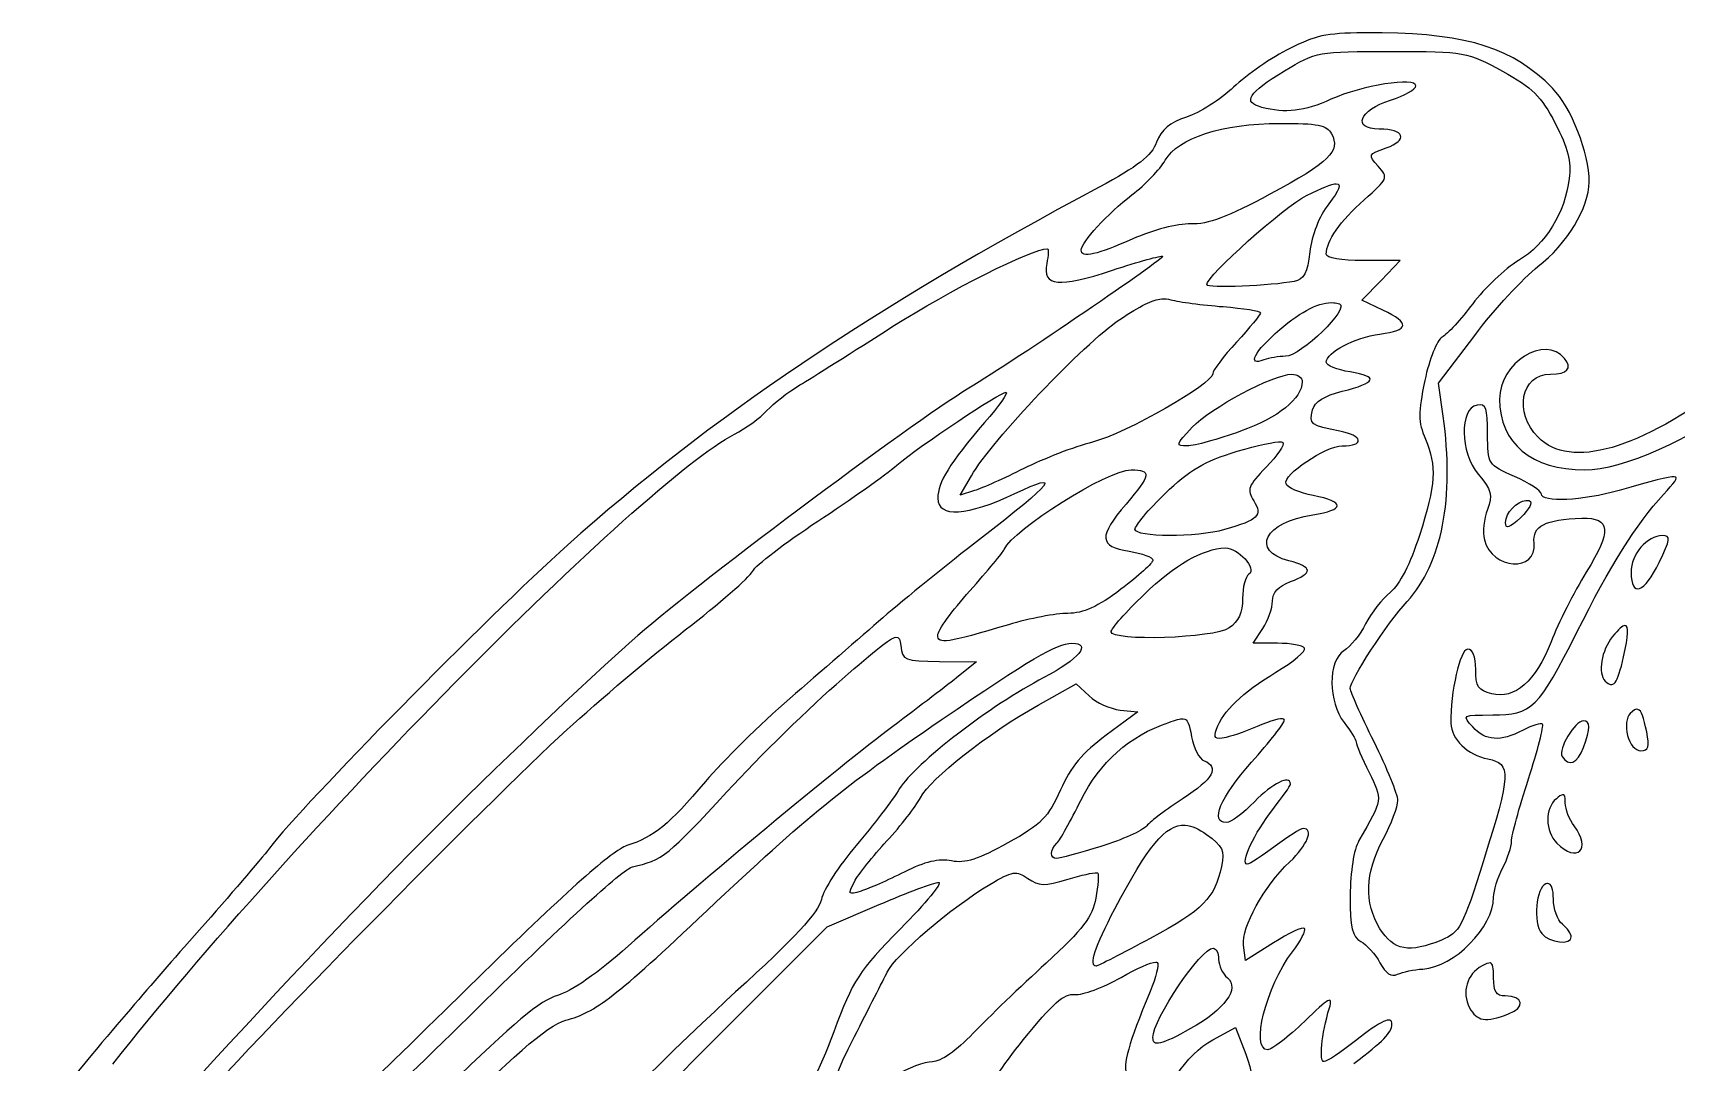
# Model space of a CAD drawing. Extents: x 18 to 597, y 6 to 390.
# Drawn here: x 38.6 to 101.4, y 177.2 to 216.6 of the extents above; entities that cross this region are included whole.
import ezdxf

# ---------------------------------------------------------------- set-up
doc = ezdxf.new("R2010")
doc.units = 0
doc.layers.add('Layer_1', color=7, linetype='CONTINUOUS')

msp = doc.modelspace()

# ---------------------------------------------------------------- linework, layer by layer
at = {"layer": 'Layer_1', "color": 7}
for points in [[(89.485941, 216.582031), (89.485941, 216.582031)], [(86.269601, 213.120397), (86.269601, 213.120397)], [(88.433673, 210.810807), (88.433673, 210.810807)], [(77.387317, 208.328134), (77.387317, 208.328134)], [(90.219609, 205.974443), (89.41704, 206.356987), (90.150157, 207.113805), (90.883825, 207.870624), (89.467202, 207.870624)], [(81.754596, 206.408803), (81.754596, 206.408803)], [(88.342171, 206.258319), (88.342171, 206.258319)], [(92.520934, 201.926318), (92.342341, 203.184744), (93.729198, 205.013124)], [(86.735378, 203.525395), (86.735378, 203.525395)], [(86.326926, 200.93744), (86.326926, 200.93744)], [(74.588246, 199.072676), (74.046402, 198.904006), (74.474146, 199.640982)], [(80.58106, 199.866979), (80.58106, 199.866979)], [(95.691523, 198.698955), (95.691523, 198.698955)], [(84.184355, 196.881046), (84.184355, 196.881046)], [(100.917595, 197.351784), (100.917595, 197.351784)], [(86.180854, 193.235308), (85.253158, 193.235308), (85.622474, 193.799202)], [(99.478925, 193.913301), (99.478925, 193.913301)], [(71.579715, 193.462409), (71.579715, 193.462409)], [(78.319974, 193.235308), (78.319974, 193.235308)], [(73.258714, 192.537468), (74.672582, 192.524791), (73.986319, 191.973577)], [(77.030682, 190.865634), (78.483686, 191.678677), (78.483686, 191.678677)], [(78.483686, 191.678677), (78.979228, 191.217309)], [(80.161034, 190.680976), (80.846744, 190.605459), (79.628007, 189.713592)], [(99.976119, 190.706331), (99.976119, 190.706331)], [(82.5726, 190.343633), (82.5726, 190.343633)], [(97.888117, 190.262604), (97.888117, 190.262604)], [(97.087752, 187.440933), (97.087752, 187.440933)], [(82.657487, 186.272358), (82.657487, 186.272358)], [(79.269167, 184.456653), (79.269167, 184.456653)], [(96.51945, 184.043242), (96.51945, 184.043242)], [(58.30204, 171.729644), (68.959236, 182.385737), (70.940854, 183.236815)], [(86.028719, 181.773888), (84.96322, 181.095344), (84.88991, 181.686797)], [(83.725743, 181.572694), (83.725743, 181.572694)], [(81.529149, 181.041324), (81.529149, 181.041324)], [(94.322855, 181.004942), (94.322855, 181.004942)], [(83.714167, 178.065863), (84.580676, 178.540459), (84.580676, 178.540459)], [(84.580676, 178.540459), (84.969835, 177.521262)]]:
    msp.add_lwpolyline(points, dxfattribs=at)
for points in [[(89.485941, 216.582031), (88.021039, 216.576956), (87.623675, 216.46991), (86.654349, 215.986167)], [(90.183781, 216.578723), (89.926163, 216.581351), (89.695215, 216.582756), (89.485941, 216.582031)], [(96.700247, 214.471426), (95.219895, 215.985554), (93.489975, 216.544995), (90.183781, 216.578723)], [(86.654349, 215.986167), (85.97565, 215.647455), (85.008796, 214.981295), (84.505713, 214.505603)], [(86.45481, 215.131231), (87.671631, 215.865299), (87.722016, 215.874336), (90.555298, 215.871514)], [(90.555298, 215.871514), (93.365992, 215.868838), (93.451423, 215.853508), (94.795797, 215.116349)], [(85.582235, 213.733901), (84.832571, 213.934724), (85.050822, 214.284262), (86.45481, 215.131231)], [(94.795797, 215.116349), (95.939212, 214.489367), (96.275347, 214.156427), (96.812695, 213.118193)], [(84.505713, 214.505603), (84.002626, 214.02989), (83.191567, 213.512988), (82.703238, 213.357422)], [(91.480239, 214.553559), (91.480239, 214.901488), (89.403981, 214.575055), (88.231926, 214.043134)], [(90.5101, 214.00951), (91.043548, 214.178663), (91.480239, 214.423533), (91.480239, 214.553559)], [(98.111908, 210.874196), (98.111911, 211.988325), (97.430387, 213.724618), (96.700247, 214.471426)], [(88.231926, 214.043134), (87.211817, 213.580157), (86.476355, 213.494387), (85.582235, 213.733901)], [(90.077948, 212.901565), (89.022293, 212.901565), (89.30535, 213.627508), (90.5101, 214.00951)], [(82.703238, 213.357422), (82.057514, 213.151682), (81.745288, 212.889861), (81.559465, 212.397203)], [(86.269601, 213.120397), (87.731975, 213.128698), (88.071068, 213.060688), (88.251219, 212.724076)], [(81.889645, 211.709286), (82.383661, 212.567874), (84.059499, 213.10781), (86.269601, 213.120397)], [(88.251219, 212.724076), (88.607067, 212.059157), (88.179145, 211.638824), (85.893673, 210.406766)], [(90.342531, 212.183332), (91.197441, 212.481342), (91.042614, 212.901565), (90.077948, 212.901565)], [(96.812695, 213.118193), (97.295897, 212.184582), (97.430522, 211.657008), (97.349028, 211.013103)], [(81.559465, 212.397203), (81.363778, 211.878411), (80.848779, 211.47702), (79.360118, 210.682373)], [(90.036605, 211.482188), (89.639044, 211.921495), (89.647745, 211.941118), (90.342531, 212.183332)], [(80.617991, 210.386923), (81.121078, 210.772949), (81.693247, 211.367944), (81.889645, 211.709286)], [(89.497518, 210.193445), (90.418999, 211.006409), (90.434039, 211.043039), (90.036605, 211.482188)], [(79.360118, 210.682373), (70.750388, 206.086522), (64.412834, 201.818921), (59.027991, 196.991287)], [(87.297618, 210.363219), (87.890426, 210.659025), (88.262254, 210.810632), (88.433673, 210.810807)], [(88.433673, 210.810807), (88.654066, 210.811032), (88.543353, 210.560729), (88.14759, 210.041861)], [(97.349028, 211.013103), (97.181106, 209.686258), (96.451976, 208.506787), (95.4082, 207.873381)], [(96.151237, 207.641871), (97.244148, 208.486667), (98.111908, 209.917054), (98.111908, 210.874196)], [(78.675507, 208.270807), (78.677522, 208.575355), (79.678651, 209.666161), (80.617991, 210.386923)], [(85.893673, 210.406766), (84.290086, 209.54228), (83.514638, 209.25189), (82.864192, 209.272916)], [(83.476592, 206.94789), (83.476592, 207.287976), (86.43609, 209.933355), (87.297618, 210.363219)], [(88.14759, 210.041861), (87.776487, 209.555332), (87.490486, 208.834543), (87.419987, 208.20907)], [(88.050026, 208.114261), (88.050026, 208.621897), (88.581876, 209.385649), (89.497518, 210.193445)], [(82.864192, 209.272916), (82.358346, 209.289332), (81.423942, 209.048021), (80.646654, 208.700205)], [(71.471124, 205.357635), (73.625256, 206.732616), (76.802748, 208.328134), (77.387317, 208.328134)], [(77.387317, 208.328134), (77.43144, 208.328134), (77.418461, 208.072153), (77.358655, 207.759279)], [(80.646654, 208.700205), (79.287299, 208.091974), (78.673531, 207.958322), (78.675507, 208.270807)], [(87.419987, 208.20907), (87.327954, 207.392539), (87.202896, 207.157169), (86.819161, 207.077977)], [(89.467202, 207.870624), (88.616776, 207.870624), (88.050026, 207.967999), (88.050026, 208.114261)], [(81.790424, 208.032131), (81.872255, 207.950287), (76.230884, 204.112175), (74.376579, 202.987959)], [(77.358655, 207.759279), (77.191373, 206.884229), (77.800716, 206.821739), (79.866685, 207.502414)], [(79.866685, 207.502414), (80.881697, 207.836805), (81.747501, 208.075054), (81.790424, 208.032131)], [(95.4082, 207.873381), (94.8875, 207.557397), (94.097912, 206.814625), (93.653681, 206.222491)], [(93.729198, 205.013124), (94.4919, 206.018701), (95.581741, 207.201673), (96.151237, 207.641871)], [(86.819161, 207.077977), (85.975376, 206.903863), (83.476592, 206.80666), (83.476592, 206.94789)], [(80.151661, 205.617808), (80.95092, 206.151535), (81.39364, 206.379745), (81.754596, 206.408803)], [(81.754596, 206.408803), (81.874916, 206.418486), (81.986168, 206.405704), (82.098555, 206.375176)], [(82.098555, 206.375176), (82.416215, 206.288895), (83.319456, 206.170094), (84.10553, 206.110593)], [(86.271806, 205.231406), (87.127134, 205.963538), (87.821084, 206.307508), (88.342171, 206.258319)], [(88.554938, 206.213121), (88.982079, 206.066679), (87.072899, 204.211658), (86.495049, 204.211658)], [(88.342171, 206.258319), (88.41661, 206.251292), (88.487589, 206.236207), (88.554938, 206.213121)], [(93.653681, 206.222491), (93.209451, 205.630361), (92.68344, 205.054673), (92.485103, 204.943672)], [(74.474146, 199.640982), (75.265063, 201.004939), (78.770858, 204.695742), (80.151661, 205.617808)], [(84.10553, 206.110593), (84.891601, 206.051089), (85.53483, 205.945315), (85.53483, 205.875776)], [(85.53483, 205.875776), (85.53483, 205.806236), (85.122899, 205.302591), (84.619812, 204.75681)], [(90.099444, 205.062733), (91.234458, 205.214964), (91.2684, 205.474306), (90.219609, 205.974443)], [(67.911376, 203.115843), (68.35985, 203.38543), (69.961867, 204.394273), (71.471124, 205.357635)], [(85.667675, 204.072751), (84.995317, 203.814738), (85.30047, 204.399988), (86.271806, 205.231406)], [(88.050026, 203.980699), (88.050026, 204.360321), (89.13587, 204.933486), (90.099444, 205.062733)], [(97.167127, 204.133386), (96.406998, 205.049277), (94.681698, 203.962924), (94.681698, 202.568484)], [(84.619812, 204.75681), (84.116726, 204.211031), (83.705347, 203.666534), (83.705347, 203.546892)], [(92.485103, 204.943672), (92.279476, 204.828604), (91.993915, 204.115197), (91.82034, 203.283412)], [(86.495049, 204.211658), (86.238997, 204.211658), (85.866619, 204.149106), (85.667675, 204.072751)], [(88.960633, 203.61414), (88.459832, 203.694223), (88.050026, 203.859295), (88.050026, 203.980699)], [(96.632999, 203.525395), (97.278187, 203.525395), (97.480512, 203.755776), (97.167127, 204.133386)], [(66.654053, 202.136884), (66.897321, 202.405873), (67.4629, 202.846258), (67.911376, 203.115843)], [(83.705347, 203.546892), (83.705347, 203.146915), (80.40528, 201.26709), (79.11207, 200.930274)], [(82.919313, 201.49637), (83.616605, 202.238422), (86.036641, 203.525166), (86.735378, 203.525395)], [(87.130049, 203.239865), (87.118472, 202.588962), (86.224872, 201.869975), (84.77195, 201.342581)], [(86.735378, 203.525395), (86.955478, 203.525488), (87.132871, 203.397077), (87.130049, 203.239865)], [(88.653056, 202.871653), (89.978676, 203.205448), (90.074425, 203.436049), (88.960633, 203.61414)], [(91.82034, 203.283412), (91.561807, 202.044471), (91.565132, 201.707497), (91.841286, 201.046581)], [(96.157852, 201.114379), (95.21076, 202.061483), (95.499211, 203.525395), (96.632999, 203.525395)], [(103.454287, 203.216715), (100.015782, 200.624405), (97.40103, 199.871207), (96.157852, 201.114379)], [(74.376579, 202.987959), (72.134456, 201.628644), (63.607154, 195.239246), (61.497436, 193.337833)], [(71.623259, 200.043368), (72.489977, 200.786152), (75.565344, 202.839683), (75.810841, 202.839683)], [(75.810841, 202.839683), (75.899967, 202.839683), (75.525847, 202.31865), (74.979609, 201.681581)], [(87.527474, 202.157831), (87.610038, 202.473561), (87.96423, 202.698202), (88.653056, 202.871653)], [(94.681698, 202.568484), (94.681698, 200.885364), (95.910643, 199.866979), (97.941034, 199.866979)], [(97.941034, 199.866979), (99.388608, 199.866979), (102.020489, 201.039596), (104.057317, 202.592188)], [(65.411062, 201.23234), (65.851261, 201.460877), (66.410784, 201.867893), (66.654053, 202.136884)], [(88.564311, 201.349196), (87.45288, 201.557702), (87.384501, 201.61111), (87.527474, 202.157831)], [(91.147855, 194.836038), (92.481205, 196.292404), (92.965321, 198.793076), (92.520934, 201.926318)], [(93.824007, 202.340282), (93.131203, 202.208862), (93.161485, 200.535502), (93.871963, 199.691141)], [(94.224187, 201.242813), (94.224187, 202.236433), (94.162987, 202.404586), (93.824007, 202.340282)], [(41.628881, 177.139271), (48.424231, 185.788166), (61.83772, 199.377188), (65.411062, 201.23234)], [(74.979609, 201.681581), (73.63471, 200.113072), (73.189019, 199.390893), (73.187608, 198.780534)], [(82.737412, 200.781444), (82.275686, 200.781444), (82.28608, 200.822491), (82.919313, 201.49637)], [(84.77195, 201.342581), (83.922376, 201.034211), (83.006765, 200.781444), (82.737412, 200.781444)], [(88.661325, 200.781444), (89.52852, 200.781444), (89.460245, 201.181119), (88.564311, 201.349196)], [(95.253308, 199.614523), (94.226527, 200.068672), (94.224187, 200.072477), (94.224187, 201.242813)], [(79.11207, 200.930274), (78.409645, 200.74731), (77.226716, 200.29254), (76.482773, 199.919343)], [(81.887991, 198.964088), (82.808222, 199.860429), (83.370183, 200.189291), (84.644619, 200.576393)], [(84.644619, 200.576393), (85.41488, 200.810361), (86.111695, 200.957235), (86.326926, 200.93744)], [(86.388662, 200.918697), (86.46771, 200.839644), (86.18189, 200.413508), (85.753662, 199.971709)], [(86.326926, 200.93744), (86.357674, 200.934612), (86.378782, 200.928575), (86.388662, 200.918697)], [(86.511034, 199.338913), (86.393844, 199.69048), (88.020155, 200.781444), (88.661325, 200.781444)], [(91.841286, 201.046581), (92.287273, 199.979188), (92.248087, 199.342946), (91.615839, 197.361154)], [(68.594331, 197.900243), (69.84096, 198.719633), (71.203936, 199.684003), (71.623259, 200.043368)], [(85.753662, 199.971709), (85.054861, 199.250719), (85.005805, 199.119116), (85.275759, 198.686828)], [(76.482773, 199.919343), (75.738826, 199.546144), (74.886145, 199.165175), (74.588246, 199.072676)], [(76.134406, 198.958024), (77.979716, 199.830993), (77.674244, 199.43402), (74.787235, 197.206815)], [(75.73312, 196.820413), (76.05879, 197.588441), (79.684448, 199.866979), (80.58106, 199.866979)], [(80.58106, 199.866979), (81.377417, 199.866979), (81.3497, 199.678828), (80.389236, 198.55674)], [(87.553382, 198.885264), (87.028655, 198.989014), (86.55959, 199.193225), (86.511034, 199.338913)], [(93.871963, 199.691141), (94.377942, 199.089816), (94.424861, 198.907788), (94.214267, 198.353893)], [(96.282425, 198.941488), (96.282425, 199.061385), (95.819279, 199.36417), (95.253308, 199.614523)], [(100.949015, 198.9244), (101.756949, 199.806674), (101.805926, 199.802362), (99.262297, 199.079292)], [(73.187608, 198.780534), (73.185855, 198.031096), (74.319373, 198.099371), (76.134406, 198.958024)], [(80.732644, 197.59487), (80.732644, 197.728805), (81.252351, 198.344975), (81.887991, 198.964088)], [(85.275759, 198.686828), (85.627862, 198.12303), (85.454357, 197.950612), (84.162305, 197.58219)], [(87.535743, 198.148288), (88.771129, 198.334087), (88.778433, 198.642982), (87.553382, 198.885264)], [(94.910453, 197.855593), (94.91045, 198.230285), (95.349111, 198.671952), (95.691523, 198.698955)], [(95.83098, 198.68352), (95.968462, 198.637693), (95.817752, 198.352575), (95.495841, 198.050174)], [(95.691523, 198.698955), (95.74044, 198.70281), (95.787566, 198.697992), (95.83098, 198.68352)], [(99.262297, 199.079292), (97.864529, 198.681945), (96.282425, 198.60863), (96.282425, 198.941488)], [(97.636211, 193.655886), (98.916535, 196.207243), (99.914865, 197.795087), (100.949015, 198.9244)], [(80.389236, 198.55674), (79.328583, 197.317618), (79.353012, 196.937202), (80.503889, 196.753162)], [(86.621276, 196.387707), (85.130976, 196.773872), (85.701624, 197.872459), (87.535743, 198.148288)], [(94.214267, 198.353893), (94.080192, 198.001228), (94.028819, 197.480054), (94.100165, 197.195788)], [(95.495841, 198.050174), (95.050652, 197.631926), (94.910453, 197.585664), (94.910453, 197.855593)], [(97.832994, 198.014896), (98.93841, 198.048489), (98.979115, 197.539885), (97.997809, 195.950043)], [(66.100082, 195.98532), (66.225177, 196.219051), (67.347702, 197.080876), (68.594331, 197.900243)], [(84.162305, 197.58219), (83.087125, 197.27568), (80.732644, 197.284305), (80.732644, 197.59487)], [(96.00241, 197.067908), (95.933077, 197.723019), (96.413938, 197.971792), (97.832994, 198.014896)], [(59.027991, 196.991287), (55.894001, 194.181599), (48.971939, 187.146535), (47.61563, 185.392617)], [(74.787235, 197.206815), (73.592151, 196.28484), (71.929171, 194.937003), (71.091338, 194.211509)], [(74.417922, 195.244487), (75.095464, 196.003826), (75.687476, 196.712774), (75.73312, 196.820413)], [(81.082114, 195.103376), (82.263519, 196.242318), (83.325123, 196.850631), (84.184355, 196.881046)], [(84.184355, 196.881046), (84.673378, 196.898335), (85.416257, 196.074799), (85.092204, 195.874526)], [(91.615839, 197.361154), (91.270802, 196.279633), (90.863649, 195.484791), (90.502935, 195.188816)], [(94.100165, 197.195788), (94.388062, 196.048708), (96.122617, 195.932102), (96.00241, 197.067908)], [(100.917595, 197.351784), (100.318889, 197.351784), (99.712639, 196.643338), (99.712639, 195.94398)], [(100.785303, 196.323217), (101.219308, 197.214226), (101.23693, 197.351784), (100.917595, 197.351784)], [(81.418354, 196.415269), (81.418354, 196.309645), (80.869141, 195.807868), (80.197412, 195.300711)], [(80.503889, 196.753162), (81.006975, 196.672715), (81.418354, 196.520896), (81.418354, 196.415269)], [(86.67805, 195.592303), (87.561541, 195.92578), (87.5457, 196.148171), (86.621276, 196.387707)], [(99.712639, 195.94398), (99.712639, 194.975425), (100.215387, 195.153197), (100.785303, 196.323217)], [(63.527009, 193.742427), (64.817363, 194.742174), (65.974987, 195.75157), (66.100082, 195.98532)], [(85.092204, 195.874526), (84.958239, 195.791722), (84.848567, 195.375771), (84.848567, 194.950138)], [(85.991787, 194.848162), (85.991787, 195.177341), (86.212672, 195.416634), (86.67805, 195.592303)], [(97.997809, 195.950043), (97.527485, 195.188051), (96.92077, 193.991782), (96.649534, 193.291532)], [(73.185954, 193.545092), (73.185954, 193.720281), (73.740383, 194.485148), (74.417922, 195.244487)], [(80.197412, 195.300711), (79.303465, 194.625777), (78.758257, 194.378528), (78.163428, 194.378528)], [(79.817626, 193.674626), (79.817626, 193.790314), (80.38673, 194.432991), (81.082114, 195.103376)], [(84.848567, 194.950138), (84.848567, 194.409643), (84.695298, 194.068763), (84.340347, 193.820148)], [(90.502935, 195.188816), (90.190055, 194.932104), (89.764125, 194.386314), (89.556497, 193.976141)], [(78.163428, 194.378528), (77.716462, 194.378528), (76.6967, 194.1836), (75.897382, 193.945274)], [(85.622474, 193.799202), (85.825598, 194.109217), (85.991787, 194.581276), (85.991787, 194.848162)], [(88.968351, 191.500081), (88.96214, 191.838384), (90.3547, 193.969703), (91.147855, 194.836038)], [(59.008145, 189.931324), (60.202976, 191.027729), (62.236658, 192.74266), (63.527009, 193.742427)], [(71.091338, 194.211509), (70.253504, 193.486011), (68.649638, 192.095694), (67.527178, 191.121949)], [(75.897382, 193.945274), (73.525645, 193.238118), (73.185954, 193.188106), (73.185954, 193.545092)], [(84.340347, 193.820148), (83.773718, 193.423259), (79.817626, 193.295985), (79.817626, 193.674626)], [(89.556497, 193.976141), (89.348872, 193.565987), (88.976708, 193.103834), (88.729123, 192.949227)], [(94.417665, 190.491357), (95.915807, 190.491357), (96.176897, 190.747869), (97.636211, 193.655886)], [(99.478925, 193.913301), (99.386271, 193.91246), (99.229836, 193.771473), (99.006533, 193.496033)], [(99.426559, 192.720472), (99.610968, 193.526352), (99.633343, 193.91471), (99.478925, 193.913301)], [(61.497436, 193.337833), (55.935112, 188.32472), (50.372727, 182.68999), (43.613256, 175.22049)], [(69.527539, 191.862782), (70.826734, 192.985064), (71.351744, 193.427357), (71.579715, 193.462409)], [(71.579715, 193.462409), (71.716494, 193.48344), (71.746124, 193.357815), (71.772089, 193.144359)], [(71.772089, 193.144359), (71.841083, 192.577174), (71.910425, 192.549124), (73.258714, 192.537468)], [(73.316592, 190.299536), (76.70526, 192.621756), (77.751237, 193.235308), (78.319974, 193.235308)], [(78.319974, 193.235308), (79.097615, 193.235308), (78.597286, 192.624714), (77.244552, 191.922864)], [(86.126286, 192.124608), (86.794058, 192.529317), (87.288065, 192.94474), (87.224306, 193.047895)], [(87.224306, 193.047895), (87.160543, 193.151073), (86.690982, 193.235308), (86.180854, 193.235308)], [(93.455795, 193.006552), (93.167426, 193.006552), (92.79748, 191.362791), (92.819691, 190.179922)], [(93.76668, 192.230994), (93.76668, 192.732664), (93.657064, 193.006552), (93.455795, 193.006552)], [(96.649534, 193.291532), (96.062396, 191.775711), (95.267365, 191.07926), (94.379079, 191.302195)], [(99.006533, 193.496033), (98.573469, 192.961848), (98.426837, 192.081981), (98.721553, 191.787265)], [(88.729123, 192.949227), (88.109922, 192.562515), (88.114003, 190.991415), (88.736289, 190.200315)], [(98.721553, 191.787265), (99.037812, 191.471007), (99.185264, 191.666028), (99.426559, 192.720472)], [(65.121124, 187.551727), (66.349649, 188.890553), (68.332708, 190.830656), (69.527539, 191.862782)], [(73.986319, 191.973577), (73.609005, 191.670261), (72.477297, 190.80608), (71.471124, 190.053142)], [(77.244552, 191.922864), (75.228317, 190.876788), (72.304653, 188.625605), (71.729092, 187.676303)], [(83.850316, 189.949513), (84.094357, 190.637139), (84.82661, 191.336934), (86.126286, 192.124608)], [(94.379079, 191.302195), (93.865937, 191.430985), (93.76668, 191.58078), (93.76668, 192.230994)], [(67.527178, 191.121949), (66.404719, 190.14818), (64.95277, 188.720522), (64.300916, 187.949703)], [(78.979228, 191.217309), (79.251691, 190.9638), (79.78372, 190.72248), (80.161034, 190.680976)], [(89.879509, 189.462239), (89.380633, 190.468412), (88.970327, 191.38531), (88.968351, 191.500081)], [(72.52615, 187.32683), (72.91545, 188.074234), (75.080433, 189.774989), (77.030682, 190.865634)], [(93.652577, 190.033849), (93.243764, 190.48547), (93.253331, 190.491357), (94.417665, 190.491357)], [(99.679565, 190.550338), (99.537517, 190.408285), (99.491092, 190.036801), (99.573732, 189.70753)], [(99.976119, 190.706331), (99.896789, 190.729979), (99.802281, 190.673052), (99.679565, 190.550338)], [(100.310157, 189.845886), (100.198688, 190.403224), (100.10834, 190.666919), (99.976119, 190.706331)], [(44.362356, 175.043551), (46.961408, 177.997876), (55.849974, 187.033342), (59.008145, 189.931324)], [(71.471124, 190.053142), (69.383707, 188.491107), (64.06537, 184.077989), (61.338686, 181.645454)], [(64.35769, 183.004202), (68.256912, 186.673869), (69.480856, 187.670913), (73.316592, 190.299536)], [(78.661175, 187.222651), (79.38851, 188.692853), (80.516736, 189.693486), (82.025795, 190.20693)], [(82.025795, 190.20693), (82.290418, 190.296971), (82.458221, 190.351459), (82.5726, 190.343633)], [(82.5726, 190.343633), (82.76323, 190.330589), (82.804672, 190.144325), (82.895612, 189.659575)], [(84.216325, 189.63532), (83.78895, 189.541837), (83.725106, 189.59669), (83.850316, 189.949513)], [(85.591605, 190.123147), (85.119961, 189.917201), (84.501124, 189.697612), (84.216325, 189.63532)], [(85.191425, 188.68227), (85.883169, 189.457503), (86.449298, 190.182981), (86.449298, 190.294575)], [(86.449298, 190.294575), (86.449298, 190.406168), (86.063246, 190.329113), (85.591605, 190.123147)], [(88.736289, 190.200315), (88.987833, 189.880535), (89.193246, 189.54337), (89.193246, 189.451216)], [(92.819691, 190.179922), (92.831169, 189.568422), (93.454519, 188.964202), (94.235764, 188.807946)], [(95.578524, 189.910377), (94.698851, 189.455471), (94.143771, 189.491088), (93.652577, 190.033849)], [(96.327626, 190.141336), (96.270967, 190.197981), (95.933647, 190.094025), (95.578524, 189.910377)], [(95.784678, 188.043412), (96.139818, 189.140551), (96.384282, 190.084672), (96.327626, 190.141336)], [(97.888117, 190.262604), (97.554251, 190.262604), (96.906777, 189.175535), (97.076728, 188.900552)], [(97.888668, 189.248368), (98.170608, 189.990395), (98.170517, 190.262604), (97.888117, 190.262604)], [(79.628007, 189.713592), (78.725028, 189.052675), (78.271901, 188.51126), (77.879002, 187.622833)], [(82.895612, 189.659575), (82.977423, 189.22349), (83.192899, 188.809341), (83.374619, 188.739595)], [(89.193246, 189.451216), (89.193246, 189.359059), (89.416605, 188.837007), (89.689342, 188.290907)], [(90.790118, 187.2221), (90.788013, 187.447963), (90.378382, 188.456069), (89.879509, 189.462239)], [(97.076728, 188.900552), (97.327585, 188.494652), (97.655544, 188.635198), (97.888668, 189.248368)], [(99.573732, 189.70753), (99.655689, 189.380982), (99.884772, 189.119384), (100.088567, 189.119384)], [(100.088567, 189.119384), (100.379203, 189.119384), (100.425151, 189.270907), (100.310157, 189.845886)], [(83.374619, 188.739595), (83.979893, 188.507352), (83.716345, 188.030627), (82.579216, 187.300925)], [(84.23231, 186.374883), (83.591279, 186.374883), (83.990646, 187.336516), (85.191425, 188.68227)], [(94.235764, 188.807946), (95.135054, 188.628095), (95.11908, 188.257071), (94.065437, 184.91306)], [(86.67805, 187.848281), (86.67805, 188.218277), (85.989341, 187.880206), (85.306075, 187.175246)], [(89.689342, 188.290907), (90.213409, 187.241562), (90.217862, 187.27325), (89.301836, 185.689171)], [(95.139205, 185.66657), (95.139205, 185.87686), (95.429538, 186.946296), (95.784678, 188.043412)], [(64.300916, 187.949703), (62.883373, 186.273492), (62.353546, 185.840318), (61.295139, 185.492386)], [(61.510113, 184.683204), (62.634969, 184.921645), (62.90312, 185.134559), (65.121124, 187.551727)], [(71.729092, 187.676303), (71.461447, 187.234868), (70.711441, 186.253178), (70.06277, 185.494593)], [(77.879002, 187.622833), (77.416578, 186.577214), (77.159942, 186.318137), (75.872577, 185.598219)], [(86.004465, 186.876488), (86.374834, 187.340746), (86.67805, 187.778007), (86.67805, 187.848281)], [(97.087752, 187.440933), (97.035798, 187.430335), (96.960823, 187.378525), (96.854035, 187.289899)], [(97.196893, 187.132802), (97.196893, 187.36195), (97.174341, 187.458597), (97.087752, 187.440933)], [(71.242369, 185.67484), (71.774123, 186.248586), (72.351801, 186.992095), (72.52615, 187.32683)], [(77.745057, 185.586092), (77.862749, 185.705576), (78.275016, 186.442114), (78.661175, 187.222651)], [(82.579216, 187.300925), (81.960026, 186.903601), (81.330735, 186.430566), (81.180229, 186.249204)], [(85.306075, 187.175246), (84.879417, 186.735044), (84.396295, 186.374883), (84.23231, 186.374883)], [(85.025507, 184.780768), (84.732506, 184.769538), (85.31017, 186.006174), (86.004465, 186.876488)], [(90.222366, 185.737676), (90.536796, 186.328322), (90.792094, 186.996235), (90.790118, 187.2221)], [(96.854035, 187.289899), (96.407063, 186.91894), (96.415654, 186.045981), (96.870574, 185.591053)], [(97.532582, 186.247553), (97.347924, 186.491687), (97.196893, 186.889902), (97.196893, 187.132802)], [(81.180229, 186.249204), (81.029723, 186.067865), (80.239204, 185.7129), (79.423508, 185.460969)], [(79.963699, 183.081923), (81.201494, 185.429761), (81.892123, 186.325404), (82.657487, 186.272358)], [(82.657487, 186.272358), (82.912608, 186.254674), (83.176344, 186.13165), (83.47108, 185.921784)], [(87.17635, 186.146678), (87.072984, 186.146678), (86.583955, 185.840845), (86.089905, 185.467031)], [(86.657657, 184.874474), (87.327065, 185.510925), (87.586354, 186.146678), (87.17635, 186.146678)], [(96.870574, 185.591053), (97.656416, 184.805211), (98.208973, 185.353292), (97.532582, 186.247553)], [(61.295139, 185.492386), (60.74456, 185.311391), (59.031491, 183.795462), (55.806687, 180.635079)], [(70.06277, 185.494593), (69.414096, 184.73603), (68.81596, 183.807471), (68.733238, 183.430843)], [(69.996073, 184.10994), (70.149717, 184.397042), (70.710617, 185.101068), (71.242369, 185.67484)], [(75.872577, 185.598219), (74.740141, 184.964904), (74.236888, 184.804195), (73.711813, 184.909202)], [(77.735687, 185.002908), (77.46897, 185.002908), (77.473906, 185.310812), (77.745057, 185.586092)], [(83.47108, 185.921784), (84.09539, 185.477239), (84.168437, 185.317978), (84.038282, 184.692574)], [(86.089905, 185.467031), (85.595858, 185.093216), (85.116724, 184.784211), (85.025507, 184.780768)], [(89.301836, 185.689171), (89.104343, 185.347645), (88.970327, 184.499184), (88.968351, 183.581874)], [(90.105507, 182.316285), (89.495356, 183.317014), (89.533871, 184.444334), (90.222366, 185.737676)], [(94.797451, 184.629184), (94.985332, 184.989437), (95.139205, 185.456258), (95.139205, 185.66657)], [(47.61563, 185.392617), (47.278442, 184.956578), (46.076938, 183.553832), (44.944992, 182.274942)], [(73.711813, 184.909202), (73.231124, 185.00536), (72.693417, 184.878397), (71.906034, 184.482561)], [(79.423508, 185.460969), (78.607813, 185.209012), (77.848212, 185.002908), (77.735687, 185.002908)], [(84.88991, 181.686797), (84.803358, 182.385195), (85.655017, 183.921195), (86.657657, 184.874474)], [(94.065437, 184.91306), (93.267764, 182.381416), (93.156896, 182.171776), (92.465813, 181.883029)], [(55.221849, 178.924657), (58.781848, 182.44164), (61.144819, 184.605773), (61.510113, 184.683204)], [(71.906034, 184.482561), (71.289373, 184.172545), (70.544515, 183.844383), (70.250733, 183.753301)], [(75.180252, 184.009065), (76.061, 184.531244), (76.188234, 184.551386), (76.634357, 184.238924)], [(76.634357, 184.238924), (77.059288, 183.941284), (77.260394, 183.937553), (78.173902, 184.212466)], [(78.173902, 184.212466), (78.679633, 184.364674), (79.133209, 184.464575), (79.269167, 184.456653)], [(79.307202, 184.446179), (79.352625, 184.400764), (79.319715, 183.967152), (79.233889, 183.482656)], [(79.269167, 184.456653), (79.288589, 184.455521), (79.301523, 184.451858), (79.307202, 184.446179)], [(84.038282, 184.692574), (83.786647, 183.483474), (83.349722, 183.041579), (81.319136, 181.943664)], [(94.453493, 183.51683), (94.45474, 183.768375), (94.609567, 184.268927), (94.797451, 184.629184)], [(70.250733, 183.753301), (69.752546, 183.598852), (69.735514, 183.62309), (69.996073, 184.10994)], [(70.940854, 183.236815), (72.030785, 183.70505), (73.056787, 184.08844), (73.220682, 184.08844)], [(71.253945, 180.658229), (71.573037, 181.306889), (73.736036, 183.152811), (75.180252, 184.009065)], [(73.220682, 184.08844), (73.384577, 184.08844), (72.730109, 183.291013), (71.766577, 182.316285)], [(88.968351, 183.581874), (88.965622, 182.338383), (89.042638, 182.00472), (89.374046, 181.827358)], [(96.453853, 184.032769), (96.06893, 183.906404), (95.954455, 182.53976), (96.294552, 182.129973)], [(96.51945, 184.043242), (96.498955, 184.043874), (96.477034, 184.040378), (96.453853, 184.032769)], [(96.739936, 183.449582), (96.739936, 183.833938), (96.6629, 184.038809), (96.51945, 184.043242)], [(58.95964, 178.815516), (60.110212, 179.125325), (60.828293, 179.682576), (64.35769, 183.004202)], [(68.733238, 183.430843), (68.623807, 182.932605), (67.730328, 181.969874), (65.453508, 179.897553)], [(79.233889, 183.482656), (79.10677, 182.765049), (78.754503, 182.30573), (77.332747, 181.002738)], [(79.24822, 180.886982), (78.955654, 180.886982), (79.19742, 181.628439), (79.963699, 183.081923)], [(91.749231, 180.773983), (92.945653, 180.849034), (94.44782, 182.372676), (94.453493, 183.51683)], [(97.082791, 182.487712), (96.894134, 182.644286), (96.739936, 183.077182), (96.739936, 183.449582)], [(87.219344, 182.327309), (87.150767, 182.395886), (86.615002, 182.146881), (86.028719, 181.773888)], [(86.755772, 181.431033), (87.079497, 181.855456), (87.287924, 182.258729), (87.219344, 182.327309)], [(97.425645, 182.002643), (97.425645, 182.113003), (97.271448, 182.331138), (97.082791, 182.487712)], [(44.944992, 182.274942), (42.772395, 179.820295), (42.185296, 179.132006), (38.567981, 174.793849)], [(71.766577, 182.316285), (70.162725, 180.693787), (69.946159, 180.360096), (69.206181, 178.371236)], [(81.319136, 181.943664), (80.244182, 181.362436), (79.312302, 180.886982), (79.24822, 180.886982)], [(89.374046, 181.827358), (89.599124, 181.706891), (89.926908, 181.339568), (90.102752, 181.011007)], [(92.465813, 181.883029), (91.234204, 181.368416), (90.613873, 181.48251), (90.105507, 182.316285)], [(96.294552, 182.129973), (96.591176, 181.772553), (97.425645, 181.678632), (97.425645, 182.002643)], [(61.338686, 181.645454), (60.206179, 180.635121), (59.167113, 179.911224), (58.640486, 179.765812)], [(81.418354, 178.151853), (81.418354, 178.853636), (83.252485, 181.572694), (83.725743, 181.572694)], [(83.725743, 181.572694), (83.840334, 181.572694), (83.934102, 181.380001), (83.934102, 181.143849)], [(83.934102, 181.143849), (83.934102, 180.90772), (84.084688, 180.58935), (84.268688, 180.43664)], [(85.812644, 177.685524), (85.13688, 177.685524), (85.747002, 180.108466), (86.755772, 181.431033)], [(55.806687, 180.635079), (47.492948, 172.487416), (46.201883, 171.334657), (41.958508, 168.271871)], [(70.000481, 178.190439), (70.535205, 179.233337), (71.099268, 180.3438), (71.253945, 180.658229)], [(77.332747, 181.002738), (76.372847, 180.123023), (75.11772, 178.913664), (74.544149, 178.315565)], [(78.431319, 179.798885), (78.719508, 179.76639), (79.515262, 180.060217), (80.20017, 180.452075)], [(80.20017, 180.452075), (80.799463, 180.794949), (81.35051, 181.03661), (81.529149, 181.041324)], [(81.582065, 181.028093), (81.657103, 180.953067), (81.536512, 180.453297), (81.314174, 179.917396)], [(81.529149, 181.041324), (81.55467, 181.041995), (81.572687, 181.037474), (81.582065, 181.028093)], [(84.268688, 180.43664), (84.754946, 180.033096), (84.169086, 179.228159), (82.854823, 178.493608)], [(90.102752, 181.011007), (90.324153, 180.597394), (90.532244, 180.463011), (90.779645, 180.574443)], [(90.779645, 180.574443), (90.97614, 180.662965), (91.412627, 180.752957), (91.749231, 180.773983)], [(94.010869, 180.895251), (93.432526, 180.585741), (93.221471, 179.878128), (93.533516, 179.295074)], [(94.322855, 181.004942), (94.256657, 181.01583), (94.157715, 180.973844), (94.010869, 180.895251)], [(94.452942, 180.437743), (94.452942, 180.822175), (94.433187, 180.986795), (94.322855, 181.004942)], [(94.896672, 179.743762), (94.554805, 179.743762), (94.452942, 179.903147), (94.452942, 180.437743)], [(65.453508, 179.897553), (61.767635, 176.542721), (48.26055, 162.972828), (48.26055, 162.62467)], [(76.459622, 178.060902), (77.592648, 179.467257), (78.021194, 179.845147), (78.431319, 179.798885)], [(81.314174, 179.917396), (80.459416, 177.857259), (80.275582, 177.191005), (80.412387, 176.645933)], [(58.640486, 179.765812), (58.000163, 179.589022), (56.940617, 178.705528), (54.439123, 176.263389)], [(88.170743, 179.286254), (88.313229, 179.769788), (88.165906, 179.690145), (87.214936, 178.771419)], [(87.967896, 177.23022), (87.766965, 177.227957), (87.868915, 178.261971), (88.170743, 179.286254)], [(93.533516, 179.295074), (93.812081, 178.774563), (94.141496, 178.721643), (95.023452, 179.056949)], [(95.023452, 179.056949), (95.681758, 179.307234), (95.601175, 179.743762), (94.896672, 179.743762)], [(44.962631, 164.08539), (52.797566, 173.431811), (57.553801, 178.436968), (58.95964, 178.815516)], [(45.630702, 170.111828), (47.925392, 171.987996), (51.855297, 175.598801), (55.221849, 178.924657)], [(87.214936, 178.771419), (86.596547, 178.174002), (85.965538, 177.685524), (85.812644, 177.685524)], [(89.103398, 177.158011), (90.231412, 178.009413), (90.555479, 178.342658), (90.561914, 178.657316)], [(90.561914, 178.657316), (90.568913, 179.000055), (90.152085, 178.812493), (89.168441, 178.030585)], [(69.206181, 178.371236), (68.610548, 176.770325), (68.193293, 176.018742), (67.619784, 175.513186)], [(71.511914, 176.670737), (68.925491, 175.161294), (68.609893, 175.478258), (70.000481, 178.190439)], [(74.544149, 178.315565), (73.90211, 177.646072), (73.302602, 177.228016), (72.98421, 177.228016)], [(74.911258, 175.774461), (74.966497, 176.043978), (75.663467, 177.072703), (76.459622, 178.060902)], [(81.23866, 174.255313), (81.838061, 176.226404), (82.656849, 177.486721), (83.714167, 178.065863)], [(82.854823, 178.493608), (81.723693, 177.86141), (81.418354, 177.788648), (81.418354, 178.151853)], [(89.168441, 178.030585), (88.616211, 177.591597), (88.075987, 177.232478), (87.967896, 177.23022)], [(84.969835, 177.521262), (85.208099, 176.897364), (85.309391, 176.195644), (85.231111, 175.713276)], [(72.98421, 177.228016), (72.699776, 177.228016), (72.037397, 176.977411), (71.511914, 176.670737)]]:
    msp.add_open_spline(points, degree=3, dxfattribs=at)

doc.saveas('drawing.dxf')
